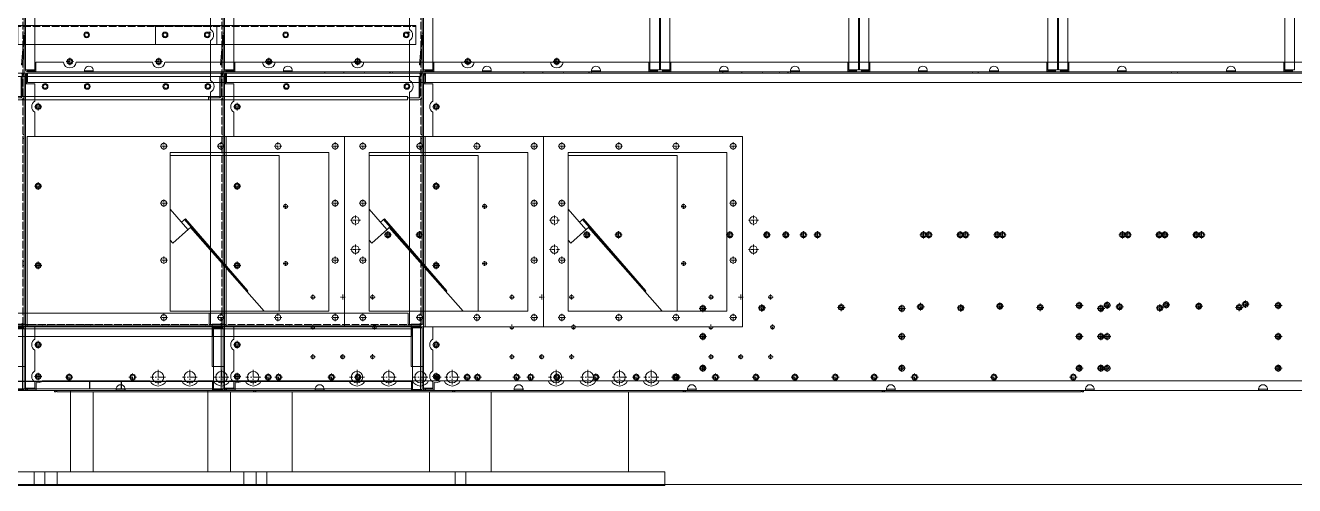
# Model space of a CAD drawing. Header units: millimetres. Extents: x -662582 to 33115, y -140469 to 24125.
# Drawn here: x -660882 to -658882, y -140469 to -139744 of the extents above; entities that cross this region are included whole.
import ezdxf

# ---------------------------------------------------------------- set-up
doc = ezdxf.new("R2010")
doc.units = ezdxf.units.MM
doc.linetypes.add('DASHDOT', pattern=[18.5, 12, -3, 0.5, -3])
doc.linetypes.add('DASHED', pattern=[15, 12, -3])

# ---------------------------------------------------------------- blocks, each defined once
blk = doc.blocks.new('485689')
at = {"color": 7, "lineweight": 13, "ltscale": 0.486}
for p, q in [((183525.3, 30767.5), (183525.3, 30864.7)), ((183528.1, 30767.5), (183528.1, 30864.7)), ((184520.5, 30864.7), (184520.5, 30767.5)), ((184523.3, 30864.7), (184523.3, 30767.5))]:
    blk.add_line(p, q, dxfattribs=at)
at = {"color": 7, "lineweight": 13, "ltscale": 0.014}
for p, q in [((183528.1, 30864.7), (183525.3, 30864.7)), ((183541.9, 30863.3), (183541.9, 30866.1)), ((184506.7, 30863.3), (184506.7, 30866.1)), ((184520.5, 30864.7), (184523.3, 30864.7)), ((183528.1, 30767.5), (183525.3, 30767.5)), ((183541.9, 30768.9), (183541.9, 30766.1)), ((184506.7, 30768.9), (184506.7, 30766.1)), ((184520.5, 30767.5), (184523.3, 30767.5))]:
    blk.add_line(p, q, dxfattribs=at)
at = {"color": 7, "lineweight": 13, "ltscale": 0.004}
for p, q in [((183526.9, 30866.1), (183527.7, 30866.1)), ((184520.9, 30866.1), (184521.7, 30866.1)), ((183527.7, 30766.1), (183526.9, 30766.1)), ((184521.7, 30766.1), (184520.9, 30766.1))]:
    blk.add_line(p, q, dxfattribs=at)
at = {"color": 7, "lineweight": 13, "ltscale": 0.007}
for p, q in [((183526.9, 30864.7), (183526.9, 30866.1)), ((183527.7, 30866.1), (183527.7, 30864.7)), ((184520.9, 30864.7), (184520.9, 30866.1)), ((184521.7, 30864.7), (184521.7, 30866.1)), ((183526.9, 30766.1), (183526.9, 30767.5)), ((183527.7, 30766.1), (183527.7, 30767.5)), ((184520.9, 30767.5), (184520.9, 30766.1)), ((184521.7, 30766.1), (184521.7, 30767.5))]:
    blk.add_line(p, q, dxfattribs=at)
at = {"color": 7, "lineweight": 13, "ltscale": 0.071}
for p, q in [((183541.9, 30866.1), (183527.7, 30866.1)), ((184520.9, 30866.1), (184506.7, 30866.1)), ((183527.7, 30766.1), (183541.9, 30766.1)), ((184506.7, 30766.1), (184520.9, 30766.1))]:
    blk.add_line(p, q, dxfattribs=at)
at = {"color": 7, "lineweight": 13, "ltscale": 0.061}
for p, q in [((183540.3, 30864.7), (183528.1, 30864.7)), ((183541.9, 30863.3), (183541.9, 30851.1)), ((184506.7, 30851.1), (184506.7, 30863.3)), ((184520.5, 30864.7), (184508.3, 30864.7)), ((183528.1, 30767.5), (183540.3, 30767.5)), ((184508.3, 30767.5), (184520.5, 30767.5))]:
    blk.add_line(p, q, dxfattribs=at)
at = {"color": 7, "lineweight": 13, "ltscale": 0.366205}
for p, q in [((183540.3, 30864.7), (183540.3, 30768.9)), ((184508.3, 30781.1), (184508.3, 30864.7))]:
    blk.add_line(p, q, dxfattribs=at)
at = {"color": 7, "lineweight": 13, "ltscale": 0.008}
for p, q in [((183540.3, 30864.5), (183541.9, 30864.5)), ((183540.3, 30863.3), (183541.9, 30863.3)), ((184506.7, 30866.1), (184506.7, 30864.5)), ((184506.7, 30864.5), (184508.3, 30864.5)), ((184506.7, 30863.3), (184508.3, 30863.3)), ((183541.9, 30768.9), (183540.3, 30768.9)), ((183541.9, 30767.7), (183540.3, 30767.7)), ((184508.3, 30768.9), (184506.7, 30768.9)), ((184508.3, 30767.7), (184506.7, 30767.7)), ((184506.7, 30766.1), (184506.7, 30767.7))]:
    blk.add_line(p, q, dxfattribs=at)
at = {"color": 7, "lineweight": 13}
for p, q in [((183541.9, 30866.1), (184506.7, 30866.1)), ((183541.9, 30863.3), (184506.7, 30863.3)), ((184506.7, 30851.1), (183541.9, 30851.1)), ((184506.7, 30768.9), (183541.9, 30768.9)), ((184506.7, 30766.1), (183541.9, 30766.1))]:
    blk.add_line(p, q, dxfattribs=at)
at = {"color": 7, "lineweight": 13, "ltscale": 0.001386}
for p, q in [((183541.9, 30866.1), (183541.9, 30865.8)), ((183541.9, 30766.1), (183541.9, 30766.4))]:
    blk.add_line(p, q, dxfattribs=at)
at = {"color": 7, "lineweight": 13, "ltscale": 0.076206}
for p, q in [((183540.3, 30782.7), (183540.3, 30767.5)), ((184508.3, 30767.5), (184508.3, 30782.7))]:
    blk.add_line(p, q, dxfattribs=at)
at = {"color": 7, "lineweight": 13, "ltscale": 0.05737}
for p, q in [((183541.9, 30780.4), (183541.9, 30768.9)), ((184506.7, 30780.4), (184506.7, 30768.9))]:
    blk.add_line(p, q, dxfattribs=at)
for p, q in [((183541.9, 30780.4), (183999.3, 30780.4)), ((183999.3, 30780.4), (183999.3, 30768.9)), ((184049.3, 30780.4), (184506.7, 30780.4)), ((184049.3, 30780.4), (184049.3, 30768.9))]:
    blk.add_line(p, q)
blk = doc.blocks.new('68679')
at = {"color": 7, "lineweight": 13, "ltscale": 0.0395}
for p, q in [((182656.8, 34860.2), (182688.4, 34860.2)), ((182688.4, 34857), (182656.8, 34857)), ((182688.4, 33865.4), (182656.8, 33865.4)), ((182656.8, 33862.2), (182688.4, 33862.2))]:
    blk.add_line(p, q, dxfattribs=at)
at = {"color": 7, "lineweight": 13, "ltscale": 0.004497}
for p, q in [((182692, 34857), (182688.4, 34857)), ((182692, 33865.4), (182688.4, 33865.4))]:
    blk.add_line(p, q, dxfattribs=at)
at = {"color": 7, "lineweight": 13, "ltscale": 0.00225}
for p, q in [((182688.4, 34857), (182688.4, 34855.2)), ((182688.4, 34855.2), (182688.4, 34857)), ((182688.4, 33867.2), (182688.4, 33865.4)), ((182688.4, 33865.4), (182688.4, 33867.2))]:
    blk.add_line(p, q, dxfattribs=at)
at = {"color": 7, "lineweight": 13, "ltscale": 0.0022}
for p, q in [((182691.2, 34857), (182692.6, 34858)), ((182691.2, 33865.4), (182692.6, 33864.3))]:
    blk.add_line(p, q, dxfattribs=at)
at = {"color": 7, "lineweight": 13, "ltscale": 0.0185}
for p, q in [((182651.6, 34840.2), (182651.6, 34855)), ((182654.8, 34840.2), (182654.8, 34855)), ((182651.6, 33867.4), (182651.6, 33882.2)), ((182654.8, 33867.4), (182654.8, 33882.2))]:
    blk.add_line(p, q, dxfattribs=at)
at = {"color": 7, "lineweight": 13, "ltscale": 0.004}
for p, q in [((182654.8, 34840.2), (182651.6, 34840.2)), ((182654.8, 34837), (182651.6, 34837)), ((182651.6, 33882.2), (182654.8, 33882.2))]:
    blk.add_line(p, q, dxfattribs=at)
at = {"color": 7, "lineweight": 13, "ltscale": 0.003999}
blk.add_line((182651.6, 34837), (182654.8, 34837), dxfattribs=at)
at = {"color": 7, "lineweight": 13}
for p, q in [((182651.6, 34837), (182651.6, 33885.4)), ((182651.6, 34837), (182651.6, 33885.4)), ((182656.8, 34837), (182656.8, 33885.4)), ((182688.4, 34855.2), (182688.4, 33867.2)), ((182693.6, 34855), (182693.6, 33867.4))]:
    blk.add_line(p, q, dxfattribs=at)
at = {"color": 7, "lineweight": 13, "ltscale": 0.02275}
for p, q in [((182654.8, 34837), (182654.8, 34855.2)), ((182654.8, 33867.2), (182654.8, 33885.4))]:
    blk.add_line(p, q, dxfattribs=at)
at = {"color": 7, "lineweight": 13, "ltscale": 0.042}
for p, q in [((182688.4, 34855.2), (182654.8, 34855.2)), ((182654.8, 33867.2), (182688.4, 33867.2))]:
    blk.add_line(p, q, dxfattribs=at)
at = {"color": 7, "lineweight": 13, "ltscale": 0.041987}
blk.add_line((182654.8, 34855.2), (182688.4, 34855.2), dxfattribs=at)
at = {"color": 7, "lineweight": 13, "ltscale": 0.003997}
blk.add_line((182654.8, 34837), (182654.8, 34840.2), dxfattribs=at)
at = {"color": 7, "lineweight": 13, "ltscale": 0.0025}
for p, q in [((182656.8, 34837), (182654.8, 34837)), ((182654.8, 33885.4), (182656.8, 33885.4))]:
    blk.add_line(p, q, dxfattribs=at)
at = {"color": 7, "lineweight": 13, "ltscale": 0.0065}
blk.add_line((182651.6, 33885.4), (182656.8, 33885.4), dxfattribs=at)
at = {"color": 7, "lineweight": 13, "ltscale": 0.004003}
blk.add_line((182654.8, 33882.2), (182654.8, 33885.4), dxfattribs=at)
at = {"color": 7, "lineweight": 13}
for centre in [(182672.6, 34836.2), (182672.6, 34646.2), (182672.6, 34456.2), (182672.6, 34266.2), (182672.6, 34076.2), (182672.6, 33886.2)]:
    blk.add_circle(centre, 3, dxfattribs=at)
for centre, radius, start, end in [((182656.8, 34855), 5.2, 90, 180), ((182656.8, 34855), 2, 90, 174.2609), ((182688.4, 34855), 5.2, 0, 90), ((182656.8, 33867.4), 5.2, 180, 270), ((182656.8, 33867.4), 2, 185.7392, 270), ((182688.4, 33867.4), 5.2, 270, 0)]:
    blk.add_arc(centre, radius, start, end, dxfattribs=at)
for points in [[(182693.6, 34855), (182693.6, 34855.3), (182693.5, 34855.6), (182693.3, 34855.9), (182692.9, 34856.3), (182692.3, 34856.7), (182692.2, 34856.8), (182692.1, 34856.9), (182692, 34857)], [(182693.6, 33867.4), (182693.6, 33867), (182693.5, 33866.7), (182693.3, 33866.4), (182692.9, 33866), (182692.3, 33865.6), (182692.2, 33865.5), (182692.1, 33865.4), (182692, 33865.4)]]:
    blk.add_open_spline(points, degree=5, knots=[0, 0, 0, 0, 0, 0, 6.191357, 6.191357, 6.191357, 7.828222, 7.828222, 7.828222, 7.828222, 7.828222, 7.828222], dxfattribs=at)
blk = doc.blocks.new('3425346')
at = {"color": 7, "lineweight": 13}
for p, q in [((155016.9, 41125), (155426.9, 41125)), ((155016.9, 41095), (155426.9, 41095))]:
    blk.add_line(p, q, dxfattribs=at)
at = {"color": 7, "lineweight": 13, "ltscale": 0.035}
for p, q in [((155016.9, 41122.2), (155016.9, 41125)), ((155426.9, 41122.2), (155426.9, 41125))]:
    blk.add_line(p, q, dxfattribs=at)
at = {"color": 7, "linetype": 'DASHED', "lineweight": 13}
blk.add_line((155016.9, 41123.4), (155426.9, 41123.4), dxfattribs=at)
at = {"color": 7, "lineweight": 13, "ltscale": 0.34}
for p, q in [((155016.9, 41122.2), (155016.9, 41095)), ((155426.9, 41095), (155426.9, 41122.2))]:
    blk.add_line(p, q, dxfattribs=at)
at = {"color": 7, "lineweight": 13}
blk.add_lwpolyline([(155416.2, 41115.3), (155414.3, 41111.8), (155417.7, 41113.9)], dxfattribs=at)
for centre in [(155031.9, 41110), (155221.9, 41110), (155411.9, 41110)]:
    blk.add_circle(centre, 3, dxfattribs=at)
blk = doc.blocks.new('568596')
at = {"color": 7, "lineweight": 13}
for p, q in [((169549.9, 17462.9), (169549.9, 16621.8)), ((169551.6, 16618.9), (173046.2, 16618.9))]:
    blk.add_line(p, q, dxfattribs=at)
at = {"color": 7, "linetype": 'DASHED', "lineweight": 13}
for p, q in [((169551.9, 17464.9), (169551.9, 16621.8)), ((169551.6, 16620.9), (173046.2, 16620.9))]:
    blk.add_line(p, q, dxfattribs=at)
at = {"color": 7, "lineweight": 13, "ltscale": 0.058667}
for p, q in [((169569.9, 17444.9), (169569.9, 16640.9)), ((170022.9, 16658.9), (170022.9, 17008.9)), ((169917.7, 16638.9), (169551.6, 16638.9)), ((169569.9, 16640.9), (169551.9, 16640.9)), ((169999.2, 16638.9), (169936.1, 16638.9)), ((170016.6, 16638.9), (170039.2, 16638.9))]:
    blk.add_line(p, q, dxfattribs=at)
at = {"color": 7, "linetype": 'DASHED', "lineweight": 13, "ltscale": 0.003333}
for p, q in [((169549.9, 17217.4), (169551.9, 17217.4)), ((169549.9, 17208.4), (169551.9, 17208.4)), ((169549.9, 17027.4), (169551.9, 17027.4)), ((169549.9, 17018.4), (169551.9, 17018.4)), ((169549.9, 16837.4), (169551.9, 16837.4)), ((169549.9, 16828.4), (169551.9, 16828.4)), ((169549.9, 16647.4), (169551.9, 16647.4)), ((169549.9, 16640.9), (169551.9, 16640.9)), ((169549.9, 16638.4), (169551.9, 16638.4)), ((169551.9, 16621.8), (169549.9, 16621.8)), ((169644.9, 16620.9), (169644.9, 16618.9)), ((169650.9, 16620.9), (169650.9, 16618.9)), ((169844.9, 16620.9), (169844.9, 16618.9)), ((169850.9, 16620.9), (169850.9, 16618.9))]:
    blk.add_line(p, q, dxfattribs=at)
at = {"color": 7, "linetype": 'DASHED', "lineweight": 13, "ltscale": 0.027667}
blk.add_line((169551.6, 16622.3), (169551.6, 16638.9), dxfattribs=at)
at = {"color": 7, "lineweight": 13, "ltscale": 0.0015}
blk.add_line((169549.9, 16621.8), (169549.9, 16620.9), dxfattribs=at)
at = {"color": 7, "lineweight": 13, "ltscale": 0.00166}
blk.add_line((169550.9, 16620.9), (169549.9, 16620.9), dxfattribs=at)
at = {"color": 7, "lineweight": 13, "ltscale": 0.001174}
blk.add_line((169550.9, 16620.9), (169551.6, 16620.9), dxfattribs=at)
at = {"color": 7, "linetype": 'DASHED', "lineweight": 13, "ltscale": 0.001406}
blk.add_line((169551.6, 16621.5), (169551.6, 16622.3), dxfattribs=at)
at = {"color": 7, "lineweight": 13, "ltscale": 0.002009}
blk.add_line((169551.6, 16621.5), (169551.6, 16620.3), dxfattribs=at)
at = {"color": 7, "linetype": 'DASHED', "lineweight": 13, "ltscale": 0.001183}
blk.add_line((169551.6, 16620.9), (169552.3, 16620.9), dxfattribs=at)
at = {"color": 7, "lineweight": 13, "ltscale": 0.002252}
blk.add_line((169551.6, 16618.9), (169551.6, 16620.3), dxfattribs=at)
at = {"color": 7, "linetype": 'DASHED', "lineweight": 13, "ltscale": 0.0015}
blk.add_line((169551.9, 16621.8), (169551.9, 16620.9), dxfattribs=at)
at = {"color": 7, "lineweight": 13}
for centre in [(169926.9, 17212.9), (169926.9, 17022.9), (170007.9, 17023.9), (170007.9, 16833.9), (169926.9, 16832.9)]:
    blk.add_circle(centre, 4.5, dxfattribs=at)
at = {"color": 7, "lineweight": 13, "ltscale": 0.058667}
for centre in [(169926.9, 16642.9), (170007.9, 16643.9)]:
    blk.add_circle(centre, 4.5, dxfattribs=at)
for centre, start, end in [((169926.9, 16642.9), 203.5779, 336.4221), ((170007.9, 16643.9), 209.9997, 330.0003)]:
    blk.add_arc(centre, 10, start, end, dxfattribs=at)
at = {"color": 7, "lineweight": 13}
for points in [[(169553.3, 16622.3), (169552.8, 16622.1), (169552.3, 16621.8), (169551.8, 16621.5), (169551.3, 16621.2), (169550.9, 16620.9)], [(169553.3, 16622.3), (169553, 16621.9), (169552.6, 16621.5), (169552.3, 16621), (169552, 16620.6), (169551.6, 16620.3)]]:
    blk.add_open_spline(points, degree=5, dxfattribs=at)
at = {"color": 7, "linetype": 'DASHED', "lineweight": 13}
for points in [[(169553.3, 16622.3), (169553, 16622.1), (169552.6, 16622), (169552.3, 16621.8), (169551.9, 16621.6), (169551.6, 16621.5)], [(169553.3, 16622.3), (169553.1, 16622), (169552.9, 16621.8), (169552.7, 16621.5), (169552.5, 16621.2), (169552.3, 16620.9)]]:
    blk.add_open_spline(points, degree=5, dxfattribs=at)
blk = doc.blocks.new('1')
at = {"color": 7, "lineweight": 20}
for p, q in [((13013.2, 13165.3), (13013.2, 10315.5)), ((13028.2, 10315.5), (13028.2, 13165.3)), ((13997.2, 13165.3), (13997.2, 10315.5)), ((14012.2, 10315.5), (14012.2, 13165.3)), ((14013.7, 13165.3), (14013.7, 10315.5)), ((14028.7, 10315.5), (14028.7, 13165.3)), ((14997.7, 13165.3), (14997.7, 10315.5)), ((15012.7, 10315.5), (15012.7, 13165.3)), ((13006.9, 10323.4), (13011.2, 10373.2)), ((13008.8, 10323.2), (13013.2, 10373)), ((13029.8, 10327.4), (13073.3, 10327.4)), ((13093.2, 10327.4), (13213.3, 10327.4)), ((13233.2, 10327.4), (13995.6, 10327.4)), ((14996.1, 10327.4), (14030.3, 10327.4)), ((16009.7, 10310.4), (13016.7, 10310.4)), ((13029.8, 10312.4), (13106.5, 10312.4)), ((13119.9, 10312.4), (13905.5, 10312.4)), ((13918.9, 10312.4), (13995.6, 10312.4)), ((14030.3, 10312.4), (14107, 10312.4)), ((14120.4, 10312.4), (14906, 10312.4)), ((14919.4, 10312.4), (14996.1, 10312.4)), ((13013.2, 9813.9), (13013.2, 10293.4)), ((15572.1, 10295.4), (13016.7, 10295.4)), ((13028.2, 10266.1), (13028.2, 10293.4)), ((13028.2, 10210.4), (13028.2, 10248.8)), ((13016.2, 9910.4), (13016.2, 10210.4)), ((13516.2, 10210.4), (13016.2, 10210.4)), ((13516.2, 10210.4), (13516.2, 9910.4)), ((13241.2, 10185.4), (13491.2, 10185.4)), ((13241.2, 10185.4), (13241.2, 9935.4)), ((13241.2, 10180.4), (13413.2, 10180.4)), ((13413.2, 9935.4), (13413.2, 10180.4)), ((13491.2, 9935.4), (13491.2, 10185.4)), ((13241.2, 10096.1), (13269.3, 10063.8)), ((13362.5, 9966.4), (13264.1, 10079.6)), ((13363.7, 9967.4), (13265.3, 10080.6)), ((13270.1, 10064.4), (13245.3, 10042.6)), ((13389.4, 9935.4), (13273.1, 10067.1)), ((13241.2, 9935.4), (13491.2, 9935.4)), ((12994, 9914.6), (12994, 9848.3)), ((13016.2, 9910.4), (13516.2, 9910.4)), ((13028.2, 9841.1), (13028.2, 9873.8)), ((13209.6, 9825.4), (13040.4, 9825.4)), ((13259.6, 9825.4), (13234.9, 9825.4)), ((13309.6, 9825.4), (13284.9, 9825.4)), ((13359.6, 9825.4), (13334.9, 9825.4)), ((15641.6, 9825.4), (13384.9, 9825.4)), ((12457, 9810.4), (12457, 9682.4)), ((12673.3, 9810.4), (12673.3, 9682.4)), ((13156.4, 9810.4), (13030.2, 9810.4)), ((14049.7, 9808.4), (13062.7, 9808.4)), ((13120.2, 9808.4), (13120.2, 9682.4)), ((14056.4, 9810.4), (13170, 9810.4)), ((13336.5, 9808.4), (13336.5, 9682.4)), ((14956.4, 9810.4), (14070, 9810.4)), ((15856.4, 9810.4), (14970, 9810.4)), ((12400.1, 9682.4), (12730.1, 9682.4)), ((12400.1, 9682.4), (12400.1, 9660.4)), ((12730.1, 9682.4), (12730.1, 9660.4)), ((13063.4, 9682.4), (13393.4, 9682.4)), ((13063.4, 9682.4), (13063.4, 9660.4)), ((13393.4, 9682.4), (13393.4, 9660.4)), ((12730.1, 9660.4), (12400.1, 9660.4)), ((13393.4, 9660.4), (13063.4, 9660.4))]:
    blk.add_line(p, q, dxfattribs=at)
at = {"color": 7, "lineweight": 20, "ltscale": 0.05}
for p, q in [((13013.2, 10373), (13011.2, 10373.2)), ((13008.8, 10323.2), (13006.9, 10323.4)), ((13013.2, 10306.9), (13015.2, 10306.9)), ((13485, 10312.4), (13485, 10310.4)), ((13016.7, 9810.4), (13016.7, 9812.4)), ((13059.2, 9808.4), (13061.2, 9808.4)), ((13156.4, 9810.4), (13156.4, 9812.4)), ((13170, 9810.4), (13170, 9812.4)), ((14053.2, 9808.4), (14051.2, 9808.4)), ((14056.4, 9810.4), (14056.4, 9812.4)), ((14070, 9810.4), (14070, 9812.4)), ((14956.4, 9810.4), (14956.4, 9812.4)), ((14970, 9810.4), (14970, 9812.4))]:
    blk.add_line(p, q, dxfattribs=at)
at = {"color": 7, "lineweight": 20, "ltscale": 0.2975}
for p, q in [((13029.8, 10327.4), (13029.8, 10315.5)), ((13995.6, 10315.5), (13995.6, 10327.4)), ((14030.3, 10327.4), (14030.3, 10315.5)), ((14996.1, 10315.5), (14996.1, 10327.4)), ((13016.3, 10315.5), (13028.2, 10315.5)), ((13997.2, 10315.5), (14009.1, 10315.5)), ((14016.8, 10315.5), (14028.7, 10315.5)), ((14997.7, 10315.5), (15009.6, 10315.5))]:
    blk.add_line(p, q, dxfattribs=at)
at = {"color": 7, "linetype": 'DASHDOT', "lineweight": 20, "ltscale": 0.292499}
for p, q in [((13089.1, 10328.4), (13077.4, 10328.4)), ((13083.2, 10334.3), (13083.2, 10322.6)), ((13229.1, 10328.4), (13217.4, 10328.4)), ((13223.2, 10334.3), (13223.2, 10322.6)), ((13039.1, 10257.4), (13027.4, 10257.4)), ((13237.1, 10195.4), (13225.4, 10195.4)), ((13327.1, 10195.4), (13315.4, 10195.4)), ((13417.1, 10195.4), (13405.4, 10195.4)), ((13507.1, 10195.4), (13495.4, 10195.4)), ((13039.1, 10132.4), (13027.4, 10132.4)), ((13237.1, 10105.4), (13225.4, 10105.4)), ((13507.1, 10105.4), (13495.4, 10105.4)), ((13590.1, 10055.4), (13578.4, 10055.4)), ((13640.1, 10055.4), (13628.4, 10055.4)), ((14129.1, 10055.4), (14117.4, 10055.4)), ((14187.1, 10055.4), (14175.4, 10055.4)), ((14245.1, 10055.4), (14233.4, 10055.4)), ((14434.1, 10055.4), (14422.4, 10055.4)), ((14492.1, 10055.4), (14480.4, 10055.4)), ((14550.1, 10055.4), (14538.4, 10055.4)), ((13039.1, 10007.4), (13027.4, 10007.4)), ((13237.1, 10015.4), (13225.4, 10015.4)), ((13507.1, 10015.4), (13495.4, 10015.4)), ((14086.6, 9939.6), (14074.9, 9939.6)), ((14179.6, 9940.3), (14167.9, 9940.3)), ((14304.6, 9941.3), (14292.9, 9941.3)), ((14429.6, 9942.3), (14417.9, 9942.3)), ((14554.6, 9943.3), (14542.9, 9943.3)), ((14679.6, 9944.2), (14667.9, 9944.2)), ((14723.6, 9944.6), (14711.9, 9944.6)), ((14816.6, 9945.3), (14804.9, 9945.3)), ((14941.6, 9946.3), (14929.9, 9946.3)), ((13237.1, 9925.4), (13225.4, 9925.4)), ((13327.1, 9925.4), (13315.4, 9925.4)), ((13417.1, 9925.4), (13405.4, 9925.4)), ((13507.1, 9925.4), (13495.4, 9925.4)), ((13039.1, 9882.4), (13027.4, 9882.4)), ((14086.6, 9895.4), (14074.9, 9895.4)), ((14679.6, 9895.4), (14667.9, 9895.4)), ((14723.6, 9895.4), (14711.9, 9895.4)), ((14086.6, 9845.4), (14074.9, 9845.4)), ((14679.6, 9845.4), (14667.9, 9845.4)), ((14723.6, 9845.4), (14711.9, 9845.4)), ((13039.1, 9832.4), (13027.4, 9832.4)), ((13088.1, 9831.4), (13076.4, 9831.4)), ((13188.1, 9831.4), (13176.4, 9831.4)), ((13418.1, 9831.4), (13406.4, 9831.4)), ((13543.1, 9831.4), (13531.4, 9831.4)), ((13668.1, 9831.4), (13656.4, 9831.4)), ((13793.1, 9831.4), (13781.4, 9831.4)), ((13918.1, 9831.4), (13906.4, 9831.4)), ((14043.1, 9831.4), (14031.4, 9831.4))]:
    blk.add_line(p, q, dxfattribs=at)
at = {"color": 7, "linetype": 'DASHDOT', "lineweight": 20, "ltscale": 0.195001}
for p, q in [((13227.1, 10328.4), (13219.3, 10328.4)), ((13223.2, 10332.3), (13223.2, 10324.5)), ((13427.1, 10100.4), (13419.3, 10100.4)), ((13427.1, 10010.4), (13419.3, 10010.4)), ((13470.1, 9957.4), (13462.3, 9957.4)), ((13517.1, 9957.4), (13509.3, 9957.4)), ((13564.1, 9957.4), (13556.3, 9957.4)), ((14084.1, 9939.6), (14076.3, 9939.6)), ((14177.1, 9940.3), (14169.3, 9940.3)), ((14302.1, 9941.3), (14294.3, 9941.3)), ((14427.1, 9942.3), (14419.3, 9942.3)), ((14677.1, 9944.3), (14669.3, 9944.3)), ((14721.1, 9944.6), (14713.3, 9944.6)), ((14814.1, 9945.3), (14806.3, 9945.3)), ((14939.1, 9946.3), (14931.3, 9946.3)), ((13470.1, 9910.4), (13462.3, 9910.4)), ((13567.1, 9910.4), (13559.3, 9910.4)), ((14084.1, 9895.4), (14076.3, 9895.4)), ((14677.1, 9895.4), (14669.3, 9895.4)), ((14721.1, 9895.4), (14713.3, 9895.4)), ((13470.1, 9863.4), (13462.3, 9863.4)), ((13517.1, 9863.4), (13509.3, 9863.4)), ((13564.1, 9863.4), (13556.3, 9863.4)), ((14084.1, 9845.4), (14076.3, 9845.4)), ((14677.1, 9845.4), (14669.3, 9845.4)), ((14721.1, 9845.4), (14713.3, 9845.4))]:
    blk.add_line(p, q, dxfattribs=at)
at = {"color": 7, "lineweight": 20, "ltscale": 0.0775}
for p, q in [((13013.2, 10315.5), (13016.3, 10315.5)), ((13016.3, 10312.4), (13016.3, 10315.5)), ((13029.8, 10312.4), (13029.8, 10315.5)), ((13995.6, 10312.4), (13995.6, 10315.5)), ((14012.2, 10315.5), (14009.1, 10315.5)), ((14013.7, 10315.5), (14016.8, 10315.5)), ((14030.3, 10312.4), (14030.3, 10315.5)), ((14996.1, 10312.4), (14996.1, 10315.5)), ((15012.7, 10315.5), (15009.6, 10315.5))]:
    blk.add_line(p, q, dxfattribs=at)
at = {"color": 7, "lineweight": 20, "ltscale": 0.3375}
for p, q in [((13013.2, 10293.4), (13013.2, 10306.9)), ((13015.2, 10306.9), (13015.2, 10293.4)), ((13029.8, 10314), (13016.3, 10314)), ((13016.3, 10312.4), (13029.8, 10312.4)), ((14009.1, 10314), (13995.6, 10314)), ((13995.6, 10312.4), (14009.1, 10312.4)), ((14030.3, 10314), (14016.8, 10314)), ((14016.8, 10312.4), (14030.3, 10312.4)), ((15009.6, 10314), (14996.1, 10314)), ((14996.1, 10312.4), (15009.6, 10312.4)), ((13016.7, 9812.4), (13030.2, 9812.4)), ((13030.2, 9810.4), (13016.7, 9810.4))]:
    blk.add_line(p, q, dxfattribs=at)
at = {"color": 7, "lineweight": 20, "ltscale": 0.0375}
for p, q in [((13015.2, 10306.9), (13016.7, 10306.9)), ((13016.3, 10314), (13016.3, 10315.5)), ((14009.1, 10314), (14009.1, 10315.5)), ((14016.8, 10314), (14016.8, 10315.5)), ((15009.6, 10314), (15009.6, 10315.5)), ((13263, 10078.7), (13264.1, 10079.6)), ((13264.1, 10079.6), (13265.3, 10080.6)), ((13362.5, 9966.4), (13363.7, 9967.4)), ((13016.7, 9812.4), (13016.7, 9813.9))]:
    blk.add_line(p, q, dxfattribs=at)
at = {"color": 7, "lineweight": 20, "ltscale": 0.04}
for p, q in [((13016.3, 10312.4), (13016.3, 10314)), ((13106.5, 10312.4), (13106.5, 10314)), ((13119.9, 10312.4), (13119.9, 10314)), ((13905.5, 10312.4), (13905.5, 10314)), ((13918.9, 10312.4), (13918.9, 10314)), ((14009.1, 10312.4), (14009.1, 10314)), ((14016.8, 10312.4), (14016.8, 10314)), ((14107, 10312.4), (14107, 10314)), ((14120.4, 10312.4), (14120.4, 10314)), ((14906, 10312.4), (14906, 10314)), ((14919.4, 10312.4), (14919.4, 10314)), ((15009.6, 10312.4), (15009.6, 10314))]:
    blk.add_line(p, q, dxfattribs=at)
at = {"color": 7, "lineweight": 20, "ltscale": 0.000294144}
blk.add_line((13016.3, 10312.4), (13016.3, 10312.4), dxfattribs=at)
at = {"color": 7, "lineweight": 20, "ltscale": 0.0875}
for p, q in [((13016.7, 10310.4), (13016.7, 10306.9)), ((13013.2, 10293.4), (13016.7, 10293.4)), ((13013.2, 9813.9), (13016.7, 9813.9)), ((13030.2, 9810.4), (13030.2, 9813.9))]:
    blk.add_line(p, q, dxfattribs=at)
at = {"color": 7, "lineweight": 20, "ltscale": 0.2875}
for p, q in [((13016.7, 10295.4), (13016.7, 10306.9)), ((13016.7, 10293.4), (13028.2, 10293.4)), ((13028.2, 9813.9), (13016.7, 9813.9))]:
    blk.add_line(p, q, dxfattribs=at)
at = {"color": 7, "lineweight": 20, "ltscale": 0.168029}
for p, q in [((13106.5, 10314), (13113.2, 10314)), ((13106.5, 10312.4), (13113.2, 10312.4)), ((13119.9, 10314), (13113.2, 10314)), ((13119.9, 10312.4), (13113.2, 10312.4)), ((13905.5, 10314), (13912.2, 10314)), ((13905.5, 10312.4), (13912.2, 10312.4)), ((13918.9, 10314), (13912.2, 10314)), ((13918.9, 10312.4), (13912.2, 10312.4)), ((14107, 10314), (14113.7, 10314)), ((14107, 10312.4), (14113.7, 10312.4)), ((14120.4, 10314), (14113.7, 10314)), ((14120.4, 10312.4), (14113.7, 10312.4)), ((14906, 10314), (14912.7, 10314)), ((14906, 10312.4), (14912.7, 10312.4)), ((14919.4, 10314), (14912.7, 10314)), ((14919.4, 10312.4), (14912.7, 10312.4))]:
    blk.add_line(p, q, dxfattribs=at)
at = {"color": 7, "lineweight": 20, "ltscale": 0.049942}
blk.add_line((13515, 10312.4), (13515, 10310.4), dxfattribs=at)
at = {"color": 7, "lineweight": 20, "ltscale": 0.049995}
blk.add_line((13515, 10312.4), (13515, 10310.4), dxfattribs=at)
at = {"color": 7, "lineweight": 20, "ltscale": 0.050191}
for p, q in [((13547.3, 10312.4), (13547.2, 10310.4)), ((13587.3, 10310.4), (13587.5, 10312.4)), ((13587.9, 10312.4), (13587.8, 10310.4)), ((13591.5, 10312.4), (13591.3, 10310.4)), ((14200.9, 10310.4), (14201.1, 10312.4)), ((14201.1, 10312.4), (14200.9, 10310.4)), ((14505.7, 10310.4), (14505.9, 10312.4)), ((14505.9, 10312.4), (14505.7, 10310.4))]:
    blk.add_line(p, q, dxfattribs=at)
at = {"color": 7, "linetype": 'DASHDOT', "lineweight": 20, "ltscale": 0.2925}
for p, q in [((13033.2, 10263.3), (13033.2, 10251.6)), ((13231.2, 10201.3), (13231.2, 10189.6)), ((13321.2, 10201.3), (13321.2, 10189.6)), ((13411.2, 10201.3), (13411.2, 10189.6)), ((13501.2, 10201.3), (13501.2, 10189.6)), ((13033.2, 10138.3), (13033.2, 10126.6)), ((13231.2, 10111.3), (13231.2, 10099.6)), ((13501.2, 10111.3), (13501.2, 10099.6)), ((13584.2, 10061.3), (13584.2, 10049.6)), ((13634.2, 10061.3), (13634.2, 10049.6)), ((14123.2, 10061.3), (14123.2, 10049.6)), ((14181.2, 10061.3), (14181.2, 10049.6)), ((14239.2, 10061.3), (14239.2, 10049.6)), ((14428.2, 10061.3), (14428.2, 10049.6)), ((14486.2, 10061.3), (14486.2, 10049.6)), ((14544.2, 10061.3), (14544.2, 10049.6)), ((13231.2, 10021.3), (13231.2, 10009.6)), ((13501.2, 10021.3), (13501.2, 10009.6)), ((13033.2, 10013.3), (13033.2, 10001.6)), ((14080.7, 9945.5), (14080.7, 9933.8)), ((14173.7, 9946.2), (14173.7, 9934.5)), ((14298.7, 9947.2), (14298.7, 9935.5)), ((14423.7, 9948.2), (14423.7, 9936.5)), ((14548.7, 9949.2), (14548.7, 9937.5)), ((14673.7, 9950.1), (14673.7, 9938.4)), ((14717.7, 9950.5), (14717.7, 9938.8)), ((14810.7, 9951.2), (14810.7, 9939.5)), ((14935.7, 9952.2), (14935.7, 9940.5)), ((13231.2, 9931.3), (13231.2, 9919.6)), ((13321.2, 9931.3), (13321.2, 9919.6)), ((13411.2, 9931.3), (13411.2, 9919.6)), ((13501.2, 9931.3), (13501.2, 9919.6)), ((14080.7, 9901.3), (14080.7, 9889.6)), ((14673.7, 9901.3), (14673.7, 9889.6)), ((14717.7, 9901.3), (14717.7, 9889.6)), ((13033.2, 9888.3), (13033.2, 9876.6)), ((14080.7, 9851.3), (14080.7, 9839.6)), ((14673.7, 9851.3), (14673.7, 9839.6)), ((14717.7, 9851.3), (14717.7, 9839.6)), ((13033.2, 9838.3), (13033.2, 9826.6)), ((13082.2, 9837.3), (13082.2, 9825.6)), ((13182.2, 9837.3), (13182.2, 9825.6)), ((13412.2, 9837.3), (13412.2, 9825.6)), ((13537.2, 9837.3), (13537.2, 9825.6)), ((13662.2, 9837.3), (13662.2, 9825.6)), ((13787.2, 9837.3), (13787.2, 9825.6)), ((13912.2, 9837.3), (13912.2, 9825.6)), ((14037.2, 9837.3), (14037.2, 9825.6))]:
    blk.add_line(p, q, dxfattribs=at)
at = {"color": 7, "linetype": 'DASHDOT', "lineweight": 20, "ltscale": 0.195}
for p, q in [((13423.2, 10104.3), (13423.2, 10096.5)), ((13423.2, 10014.3), (13423.2, 10006.5)), ((13466.2, 9961.3), (13466.2, 9953.5)), ((13513.2, 9961.3), (13513.2, 9953.5)), ((13560.2, 9961.3), (13560.2, 9953.5)), ((14080.2, 9943.5), (14080.2, 9935.7)), ((14173.2, 9944.2), (14173.2, 9936.4)), ((14298.2, 9945.2), (14298.2, 9937.4)), ((14423.2, 9946.2), (14423.2, 9938.4)), ((14548.2, 9947.2), (14548.2, 9939.4)), ((14673.2, 9948.2), (14673.2, 9940.4)), ((14717.2, 9948.5), (14717.2, 9940.7)), ((14810.2, 9949.2), (14810.2, 9941.4)), ((14935.2, 9950.2), (14935.2, 9942.4)), ((13466.2, 9914.3), (13466.2, 9906.5)), ((13563.2, 9914.3), (13563.2, 9906.5)), ((14080.2, 9899.3), (14080.2, 9891.5)), ((14673.2, 9899.3), (14673.2, 9891.5)), ((14717.2, 9899.3), (14717.2, 9891.5)), ((13466.2, 9867.3), (13466.2, 9859.5)), ((13513.2, 9867.3), (13513.2, 9859.5)), ((13560.2, 9867.3), (13560.2, 9859.5)), ((14080.2, 9849.3), (14080.2, 9841.5)), ((14673.2, 9849.3), (14673.2, 9841.5)), ((14717.2, 9849.3), (14717.2, 9841.5))]:
    blk.add_line(p, q, dxfattribs=at)
at = {"color": 7, "linetype": 'DASHDOT', "lineweight": 20, "ltscale": 0.389999}
blk.add_line((13533.2, 10086.2), (13533.2, 10070.6), dxfattribs=at)
at = {"color": 7, "lineweight": 20, "ltscale": 0.125001}
blk.add_line((13259.2, 10075.4), (13263, 10078.7), dxfattribs=at)
at = {"color": 7, "lineweight": 20, "ltscale": 0.1}
blk.add_line((13270.1, 10064.4), (13273.1, 10067.1), dxfattribs=at)
at = {"color": 7, "linetype": 'DASHDOT', "lineweight": 20, "ltscale": 0.389996}
for p, q in [((13541, 10078.4), (13525.4, 10078.4)), ((13541, 10032.4), (13525.4, 10032.4))]:
    blk.add_line(p, q, dxfattribs=at)
at = {"color": 7, "lineweight": 20, "ltscale": 0.157289}
blk.add_line((13245.3, 10042.6), (13241.2, 10047.3), dxfattribs=at)
at = {"color": 7, "lineweight": 20, "ltscale": 0.1554}
blk.add_line((13245.3, 10042.6), (13241.2, 10047.2), dxfattribs=at)
at = {"color": 7, "linetype": 'DASHDOT', "lineweight": 20, "ltscale": 0.39}
blk.add_line((13533.2, 10040.2), (13533.2, 10024.6), dxfattribs=at)
at = {"color": 7, "lineweight": 20, "ltscale": 0.15}
for p, q in [((13033.2, 10004.4), (13033.2, 10010.4)), ((13033.2, 9829.4), (13033.2, 9835.4))]:
    blk.add_line(p, q, dxfattribs=at)
at = {"color": 7, "lineweight": 20, "ltscale": 0.010428}
blk.add_line((13362.2, 9966.2), (13362.5, 9966.4), dxfattribs=at)
at = {"color": 7, "linetype": 'DASHDOT', "lineweight": 20, "ltscale": 0.194998}
blk.add_line((14552.1, 9943.3), (14544.3, 9943.3), dxfattribs=at)
at = {"color": 7, "lineweight": 20, "ltscale": 0.479992}
for p, q in [((13013.2, 9914.6), (12994, 9914.6)), ((13013.2, 9848.3), (12994, 9848.3))]:
    blk.add_line(p, q, dxfattribs=at)
at = {"color": 7, "lineweight": 20, "ltscale": 0.483494}
blk.add_line((13028.2, 9891.1), (13028.2, 9910.4), dxfattribs=at)
at = {"color": 7, "linetype": 'DASHDOT', "lineweight": 20}
for p, q in [((13222.2, 9843.1), (13222.2, 9819.7)), ((13272.2, 9843.1), (13272.2, 9819.7)), ((13322.2, 9843.1), (13322.2, 9819.7)), ((13372.2, 9843.1), (13372.2, 9819.7)), ((13233.9, 9831.4), (13210.5, 9831.4)), ((13283.9, 9831.4), (13260.5, 9831.4)), ((13333.9, 9831.4), (13310.5, 9831.4)), ((13383.9, 9831.4), (13360.5, 9831.4))]:
    blk.add_line(p, q, dxfattribs=at)
at = {"color": 7, "lineweight": 20, "ltscale": 0.245994}
blk.add_line((13028.2, 9813.9), (13028.2, 9823.8), dxfattribs=at)
at = {"color": 7, "lineweight": 20, "ltscale": 0.224015}
blk.add_line((13030.2, 9822.9), (13030.2, 9813.9), dxfattribs=at)
at = {"lineweight": 20}
for p, q in [((12013.2, 9810.4), (13013.2, 9810.4)), ((13013.2, 9810.4), (13013.2, 9813.9)), ((13013.2, 9810.4), (13016.7, 9810.4)), ((18413.2, 9810.4), (13513.2, 9810.4)), ((11313.2, 9662.1), (19513.2, 9662.1))]:
    blk.add_line(p, q, dxfattribs=at)
at = {"color": 7, "lineweight": 20, "ltscale": 0.050016}
for p, q in [((13059.2, 9808.4), (13059.2, 9810.4)), ((13061.2, 9808.4), (13061.2, 9810.4))]:
    blk.add_line(p, q, dxfattribs=at)
at = {"color": 7, "lineweight": 20, "ltscale": 0.049866}
for p, q in [((13062.7, 9810.4), (13062.7, 9808.4)), ((14049.7, 9810.4), (14049.7, 9808.4))]:
    blk.add_line(p, q, dxfattribs=at)
at = {"color": 7, "lineweight": 20, "ltscale": 0.169248}
for p, q in [((13156.4, 9812.4), (13163.2, 9812.4)), ((13156.4, 9810.4), (13163.2, 9810.4)), ((13170, 9812.4), (13163.2, 9812.4)), ((13170, 9810.4), (13163.2, 9810.4)), ((14056.4, 9812.4), (14063.2, 9812.4)), ((14056.4, 9810.4), (14063.2, 9810.4)), ((14070, 9812.4), (14063.2, 9812.4)), ((14070, 9810.4), (14063.2, 9810.4)), ((14956.4, 9812.4), (14963.2, 9812.4)), ((14956.4, 9810.4), (14963.2, 9810.4)), ((14970, 9812.4), (14963.2, 9812.4)), ((14970, 9810.4), (14963.2, 9810.4))]:
    blk.add_line(p, q, dxfattribs=at)
at = {"color": 7, "lineweight": 20, "ltscale": 0.050015}
for p, q in [((14051.2, 9810.4), (14051.2, 9808.4)), ((14053.2, 9810.4), (14053.2, 9808.4))]:
    blk.add_line(p, q, dxfattribs=at)
at = {"color": 7, "lineweight": 20}
for centre, radius in [((13083.2, 10328.4), 4.5), ((13083.2, 10328.4), 3), ((13223.2, 10328.4), 4.5), ((13223.2, 10328.4), 3), ((13033.2, 10257.4), 4.5), ((13033.2, 10257.4), 3), ((13231.2, 10195.4), 4.5), ((13321.2, 10195.4), 4.5), ((13411.2, 10195.4), 4.5), ((13501.2, 10195.4), 4.5), ((13033.2, 10132.4), 4.5), ((13033.2, 10132.4), 3), ((13231.2, 10105.4), 4.5), ((13423.2, 10100.4), 3), ((13501.2, 10105.4), 4.5), ((13533.2, 10078.4), 6), ((13584.2, 10055.4), 4.5), ((13634.2, 10055.4), 4.5), ((14123.2, 10055.4), 4.5), ((14181.2, 10055.4), 4.5), ((14239.2, 10055.4), 4.5), ((14428.2, 10055.4), 4.5), ((14486.2, 10055.4), 4.5), ((14544.2, 10055.4), 4.5), ((13584.2, 10055.4), 3), ((13634.2, 10055.4), 3), ((14123.2, 10055.4), 3), ((14181.2, 10055.4), 3), ((14239.2, 10055.4), 3), ((14428.2, 10055.4), 3), ((14486.2, 10055.4), 3), ((14544.2, 10055.4), 3), ((13231.2, 10015.4), 4.5), ((13501.2, 10015.4), 4.5), ((13533.2, 10032.4), 6), ((13033.2, 10007.4), 4.5), ((13033.2, 10007.4), 3), ((13423.2, 10010.4), 3), ((13466.2, 9957.4), 3), ((13560.2, 9957.4), 3), ((14080.7, 9939.6), 4.5), ((14080.2, 9939.6), 3), ((14173.7, 9940.3), 4.5), ((14173.2, 9940.3), 3), ((14298.7, 9941.3), 4.5), ((14298.2, 9941.3), 3), ((14423.7, 9942.3), 4.5), ((14423.2, 9942.3), 3), ((14548.7, 9943.3), 4.5), ((14548.2, 9943.3), 3), ((14673.7, 9944.2), 4.5), ((14673.2, 9944.3), 3), ((14717.7, 9944.6), 4.5), ((14717.2, 9944.6), 3), ((14810.7, 9945.3), 4.5), ((14810.2, 9945.3), 3), ((14935.7, 9946.3), 4.5), ((14935.2, 9946.3), 3), ((13231.2, 9925.4), 4.5), ((13321.2, 9925.4), 4.5), ((13411.2, 9925.4), 4.5), ((13501.2, 9925.4), 4.5), ((13563.2, 9910.4), 3), ((14080.7, 9895.4), 4.5), ((14673.7, 9895.4), 4.5), ((14717.7, 9895.4), 4.5), ((13033.2, 9882.4), 4.5), ((13033.2, 9882.4), 3), ((14080.2, 9895.4), 3), ((14673.2, 9895.4), 3), ((14717.2, 9895.4), 3), ((13466.2, 9863.4), 3), ((13513.2, 9863.4), 3), ((13560.2, 9863.4), 3), ((13222.2, 9831.4), 9), ((13272.2, 9831.4), 9), ((13322.2, 9831.4), 9), ((13372.2, 9831.4), 9), ((14080.7, 9845.4), 4.5), ((14080.2, 9845.4), 3), ((14673.7, 9845.4), 4.5), ((14673.2, 9845.4), 3), ((14717.7, 9845.4), 4.5), ((14717.2, 9845.4), 3), ((13033.2, 9832.4), 4.5), ((13033.2, 9832.4), 3), ((13082.2, 9831.4), 4.5), ((13082.2, 9831.4), 3), ((13182.2, 9831.4), 4.5), ((13182.2, 9831.4), 3), ((13412.2, 9831.4), 4.5), ((13412.2, 9831.4), 3), ((13537.2, 9831.4), 4.5), ((13537.2, 9831.4), 3), ((13662.2, 9831.4), 4.5), ((13662.2, 9831.4), 3), ((13787.2, 9831.4), 4.5), ((13787.2, 9831.4), 3), ((13912.2, 9831.4), 4.5), ((13912.2, 9831.4), 3), ((14037.2, 9831.4), 4.5), ((14037.2, 9831.4), 3)]:
    blk.add_circle(centre, radius, dxfattribs=at)
for centre, radius, start, end in [((13083.2, 10328.4), 10, 185.7392, 354.2608), ((13113.2, 10314.3), 7, 9.8709, 170.1291), ((13223.2, 10328.4), 10, 185.7392, 354.2608), ((13912.2, 10314.3), 7, 9.8709, 170.1291), ((14113.7, 10314.3), 7, 9.8709, 170.1291), ((14912.7, 10314.3), 7, 9.8709, 170.1291), ((13016.3, 10315.5), 3.1, 175, 270), ((13016.7, 10306.9), 3.5, 90, 180), ((13016.3, 10315.5), 1.5, 180, 270), ((13016.7, 10306.9), 1.5, 90, 180), ((13122.4, 10313.7), 16.1, 173.4757, 179.6789), ((13104, 10313.7), 16.2, 0.3311, 6.523), ((13290.1, 10315.5), 3.1, 270, 270.2606), ((13921.4, 10313.7), 16.2, 173.4769, 179.6689), ((13903, 10313.7), 16.2, 0.3311, 6.523), ((14122.9, 10313.7), 16.1, 173.4757, 179.6789), ((14104.5, 10313.7), 16.2, 0.3311, 6.523), ((14921.9, 10313.7), 16.2, 173.4769, 179.6689), ((14903.5, 10313.7), 16.2, 0.3311, 6.523), ((13033.2, 10257.4), 10, 120, 240), ((13513.2, 9957.4), 3, 359.7382, 0.2618), ((13466.2, 9910.4), 3, 180, 0), ((13033.2, 9882.4), 10, 120, 240), ((13033.2, 9832.4), 10, 120, 240), ((13033.2, 9832.4), 10, 252.5424, 315.573), ((13163.2, 9812.4), 7, 12.3736, 167.6264), ((13222.2, 9831.4), 14, 205.3769, 334.6231), ((13272.2, 9831.4), 14, 205.3769, 334.6231), ((13322.2, 9831.4), 14, 205.3769, 334.6231), ((13372.2, 9831.4), 14, 205.3769, 334.6231), ((14063.2, 9812.4), 7, 12.3736, 167.6264), ((14963.2, 9812.4), 7, 12.3736, 167.6264), ((13016.7, 9813.9), 3.5, 180, 270), ((13016.7, 9813.9), 1.5, 180, 270), ((13051.7, 9813.9), 3.5, 270, 270.245), ((13060.7, 9813.9), 3.5, 269.755, 270), ((14053.7, 9813.9), 3.5, 270, 270.245), ((14051.4, 9811.5), 18.8, 0.553, 7.5903), ((14097.7, 9813.9), 3.5, 270, 270.245), ((14655.7, 9813.9), 3.5, 269.755, 270), ((14690.7, 9813.9), 3.5, 270, 270.245), ((14699.7, 9813.9), 3.5, 269.755, 270), ((14734.7, 9813.9), 3.5, 270, 270.245)]:
    blk.add_arc(centre, radius, start, end, dxfattribs=at)
for points in [[(13106.2, 10314.4), (13106.3, 10314.3), (13106.3, 10314.2), (13106.3, 10314.1), (13106.4, 10314), (13106.5, 10314)], [(13120.2, 10314.4), (13120.2, 10314.3), (13120.1, 10314.2), (13120.1, 10314.1), (13120, 10314), (13119.9, 10314)], [(13905.2, 10314.4), (13905.3, 10314.3), (13905.3, 10314.2), (13905.3, 10314.1), (13905.4, 10314), (13905.5, 10314)], [(13919.2, 10314.4), (13919.2, 10314.3), (13919.1, 10314.2), (13919.1, 10314.1), (13919, 10314), (13918.9, 10314)], [(14106.7, 10314.4), (14106.8, 10314.3), (14106.8, 10314.2), (14106.8, 10314.1), (14106.9, 10314), (14107, 10314)], [(14120.7, 10314.4), (14120.7, 10314.3), (14120.6, 10314.2), (14120.6, 10314.1), (14120.5, 10314), (14120.4, 10314)], [(14905.7, 10314.4), (14905.8, 10314.3), (14905.8, 10314.2), (14905.8, 10314.1), (14905.9, 10314), (14906, 10314)], [(14919.7, 10314.4), (14919.7, 10314.3), (14919.6, 10314.2), (14919.6, 10314.1), (14919.5, 10314), (14919.4, 10314)], [(13156.2, 9811.6), (13156.2, 9812), (13156.2, 9812.5), (13156.3, 9813), (13156.3, 9813.5), (13156.4, 9813.9)], [(13156.3, 9812.6), (13156.3, 9812.6), (13156.3, 9812.5), (13156.3, 9812.5), (13156.4, 9812.4), (13156.4, 9812.4)], [(13170.2, 9812.6), (13170.2, 9812.6), (13170.1, 9812.5), (13170.1, 9812.5), (13170, 9812.4), (13170, 9812.4)], [(13170.1, 9813.9), (13170.1, 9813.5), (13170.2, 9813), (13170.2, 9812.5), (13170.2, 9812), (13170.2, 9811.6)], [(14056.2, 9811.6), (14056.2, 9812), (14056.2, 9812.5), (14056.3, 9813), (14056.3, 9813.5), (14056.4, 9813.9)], [(14056.3, 9812.6), (14056.3, 9812.6), (14056.3, 9812.5), (14056.3, 9812.5), (14056.4, 9812.4), (14056.4, 9812.4)], [(14070.2, 9812.6), (14070.2, 9812.6), (14070.1, 9812.5), (14070.1, 9812.5), (14070, 9812.4), (14070, 9812.4)], [(14956.2, 9811.6), (14956.2, 9812), (14956.2, 9812.5), (14956.3, 9813), (14956.3, 9813.5), (14956.4, 9813.9)], [(14956.3, 9812.6), (14956.3, 9812.6), (14956.3, 9812.5), (14956.3, 9812.5), (14956.4, 9812.4), (14956.4, 9812.4)], [(14970.2, 9812.6), (14970.2, 9812.6), (14970.1, 9812.5), (14970.1, 9812.5), (14970, 9812.4), (14970, 9812.4)], [(14970.1, 9813.9), (14970.1, 9813.5), (14970.2, 9813), (14970.2, 9812.5), (14970.2, 9812), (14970.2, 9811.6)]]:
    blk.add_open_spline(points, degree=5, dxfattribs=at)
for points, knots in [([(13106.2, 10313.8), (13106.2, 10313.5), (13106.2, 10313.2), (13106.3, 10312.9), (13106.3, 10312.6), (13106.4, 10312.5), (13106.4, 10312.5), (13106.5, 10312.4), (13106.5, 10312.4)], [0, 0, 0, 0, 0, 0, 3.570616, 3.570616, 3.570616, 4.974883, 4.974883, 4.974883, 4.974883, 4.974883, 4.974883]), ([(13120.2, 10313.8), (13120.2, 10313.5), (13120.2, 10313.2), (13120.2, 10312.9), (13120.1, 10312.6), (13120, 10312.5), (13120, 10312.5), (13120, 10312.4), (13119.9, 10312.4)], [0, 0, 0, 0, 0, 0, 3.570616, 3.570616, 3.570616, 4.974883, 4.974883, 4.974883, 4.974883, 4.974883, 4.974883]), ([(13905.2, 10313.8), (13905.2, 10313.5), (13905.2, 10313.2), (13905.3, 10312.9), (13905.3, 10312.6), (13905.4, 10312.5), (13905.4, 10312.5), (13905.5, 10312.4), (13905.5, 10312.4)], [0, 0, 0, 0, 0, 0, 3.570616, 3.570616, 3.570616, 4.974883, 4.974883, 4.974883, 4.974883, 4.974883, 4.974883]), ([(13919.2, 10313.8), (13919.2, 10313.5), (13919.2, 10313.2), (13919.2, 10312.9), (13919.1, 10312.6), (13919, 10312.5), (13919, 10312.5), (13919, 10312.4), (13918.9, 10312.4)], [0, 0, 0, 0, 0, 0, 3.570616, 3.570616, 3.570616, 4.974883, 4.974883, 4.974883, 4.974883, 4.974883, 4.974883]), ([(14106.7, 10313.8), (14106.7, 10313.5), (14106.7, 10313.2), (14106.8, 10312.9), (14106.8, 10312.6), (14106.9, 10312.5), (14106.9, 10312.5), (14107, 10312.4), (14107, 10312.4)], [0, 0, 0, 0, 0, 0, 3.570616, 3.570616, 3.570616, 4.974883, 4.974883, 4.974883, 4.974883, 4.974883, 4.974883]), ([(14120.7, 10313.8), (14120.7, 10313.5), (14120.7, 10313.2), (14120.7, 10312.9), (14120.6, 10312.6), (14120.5, 10312.5), (14120.5, 10312.5), (14120.5, 10312.4), (14120.4, 10312.4)], [0, 0, 0, 0, 0, 0, 3.570616, 3.570616, 3.570616, 4.974883, 4.974883, 4.974883, 4.974883, 4.974883, 4.974883]), ([(14905.7, 10313.8), (14905.7, 10313.5), (14905.7, 10313.2), (14905.8, 10312.9), (14905.8, 10312.6), (14905.9, 10312.5), (14905.9, 10312.5), (14906, 10312.4), (14906, 10312.4)], [0, 0, 0, 0, 0, 0, 3.570616, 3.570616, 3.570616, 4.974883, 4.974883, 4.974883, 4.974883, 4.974883, 4.974883]), ([(14919.7, 10313.8), (14919.7, 10313.5), (14919.7, 10313.2), (14919.7, 10312.9), (14919.6, 10312.6), (14919.5, 10312.5), (14919.5, 10312.5), (14919.5, 10312.4), (14919.4, 10312.4)], [0, 0, 0, 0, 0, 0, 3.570616, 3.570616, 3.570616, 4.974883, 4.974883, 4.974883, 4.974883, 4.974883, 4.974883]), ([(13156.2, 9811.6), (13156.2, 9811.3), (13156.2, 9811), (13156.3, 9810.7), (13156.3, 9810.5), (13156.4, 9810.5), (13156.4, 9810.4), (13156.4, 9810.4), (13156.4, 9810.4)], [0, 0, 0, 0, 0, 0, 3.902586, 3.902586, 3.902586, 4.80152, 4.80152, 4.80152, 4.80152, 4.80152, 4.80152]), ([(13170.2, 9811.6), (13170.2, 9811.3), (13170.2, 9811), (13170.2, 9810.7), (13170.1, 9810.5), (13170, 9810.5), (13170, 9810.4), (13170, 9810.4), (13170, 9810.4)], [0, 0, 0, 0, 0, 0, 3.902586, 3.902586, 3.902586, 4.80152, 4.80152, 4.80152, 4.80152, 4.80152, 4.80152]), ([(14056.2, 9811.6), (14056.2, 9811.3), (14056.2, 9811), (14056.3, 9810.7), (14056.3, 9810.5), (14056.4, 9810.5), (14056.4, 9810.4), (14056.4, 9810.4), (14056.4, 9810.4)], [0, 0, 0, 0, 0, 0, 3.902586, 3.902586, 3.902586, 4.80152, 4.80152, 4.80152, 4.80152, 4.80152, 4.80152]), ([(14070.2, 9811.6), (14070.2, 9811.3), (14070.2, 9811), (14070.2, 9810.7), (14070.1, 9810.5), (14070, 9810.5), (14070, 9810.4), (14070, 9810.4), (14070, 9810.4)], [0, 0, 0, 0, 0, 0, 3.902586, 3.902586, 3.902586, 4.80152, 4.80152, 4.80152, 4.80152, 4.80152, 4.80152]), ([(14956.2, 9811.6), (14956.2, 9811.3), (14956.2, 9811), (14956.3, 9810.7), (14956.3, 9810.5), (14956.4, 9810.5), (14956.4, 9810.4), (14956.4, 9810.4), (14956.4, 9810.4)], [0, 0, 0, 0, 0, 0, 3.902586, 3.902586, 3.902586, 4.80152, 4.80152, 4.80152, 4.80152, 4.80152, 4.80152]), ([(14970.2, 9811.6), (14970.2, 9811.3), (14970.2, 9811), (14970.2, 9810.7), (14970.1, 9810.5), (14970, 9810.5), (14970, 9810.4), (14970, 9810.4), (14970, 9810.4)], [0, 0, 0, 0, 0, 0, 3.902586, 3.902586, 3.902586, 4.80152, 4.80152, 4.80152, 4.80152, 4.80152, 4.80152])]:
    blk.add_open_spline(points, degree=5, knots=knots, dxfattribs=at)
at = {"lineweight": 20, "ltscale": 7.5, "rotation": 90}
blk.add_blockref('568596', (29630.1, -159637.5), dxfattribs=at)
at = {"lineweight": 20, "ltscale": 7.5}
blk.add_blockref('3425346', (-142425.7, -30739.6), dxfattribs=at)
at = {"lineweight": 20, "ltscale": 7.5, "xscale": -1, "rotation": 270}
blk.add_blockref('68679', (-21848.9, -172383.2), dxfattribs=at)
at = {"lineweight": 20, "ltscale": 7.5, "xscale": -1}
blk.add_blockref('485689', (196536.5, -20955.7), dxfattribs=at)

msp = doc.modelspace()

# ---------------------------------------------------------------- block references
at = {"lineweight": 5}
for p in [(-673894.7, -150129), (-673581.2, -150129), (-673267.6, -150129)]:
    msp.add_blockref('1', p, dxfattribs=at)

doc.saveas('drawing.dxf')
